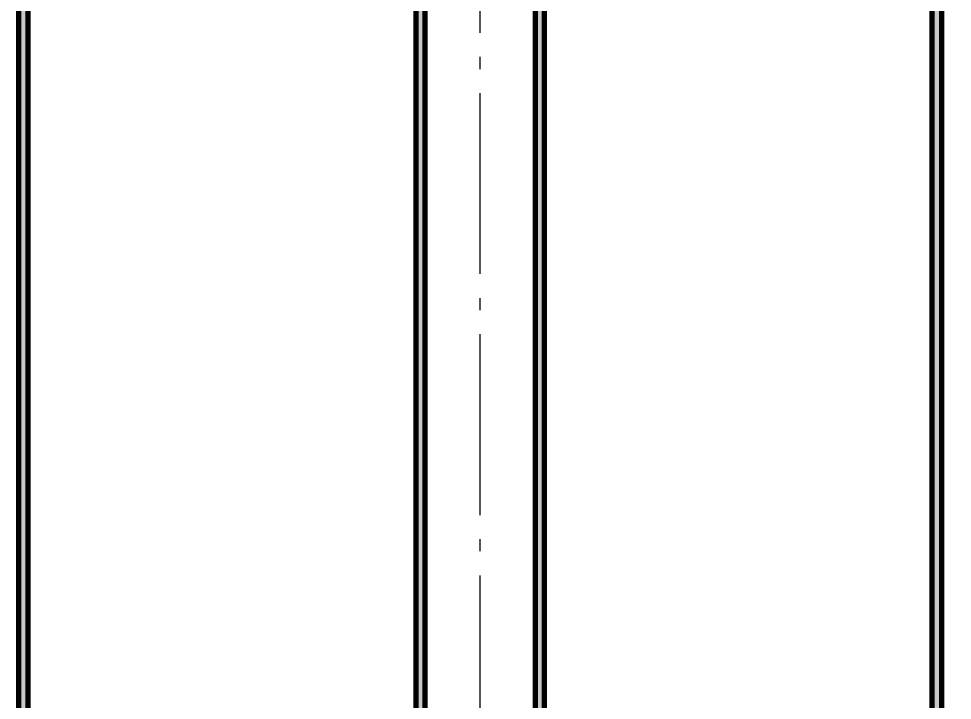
# Model space of a CAD drawing. Header units: millimetres. Extents: x 0 to 2382, y 0 to 420.
# Drawn here: x 725.8 to 803.1, y 149.3 to 205.8 of the extents above; entities that cross this region are included whole.
import ezdxf

# ---------------------------------------------------------------- set-up
doc = ezdxf.new("R2010")
doc.units = ezdxf.units.MM
doc.linetypes.add('IRAM-F-TRAZO-PUNTO', pattern=[20, 15, -2, 1, -2])
for name, color, linetype, lineweight in [('01-VISIBLE', 7, 'CONTINUOUS', 70), ('03-EJE', 1, 'IRAM-F-TRAZO-PUNTO', 18), ('04-COTA', 3, 'CONTINUOUS', 18), ('05-RAYADO', 8, 'CONTINUOUS', 18)]:
    doc.layers.add(name, color=color, linetype=linetype, lineweight=lineweight)
doc.styles.add('ISO3098', font='isocpeur.ttf')
doc.dimstyles.new('FLAMA-IRAM', dxfattribs={"dimtxt": 3.5, "dimasz": 3.5, "dimexe": 2, "dimexo": 1.5, "dimgap": 1, "dimtad": 1, "dimdec": 1, "dimtxsty": 'ISO3098', "dimblk": 'IRAM_FLECHA', "dimblk1": 'IRAM_FLECHA', "dimblk2": 'IRAM_FLECHA', "dimcen": 2.5, "dimclrd": 256, "dimclre": 256, "dimclrt": 256, "dimazin": 3, "dimtfac": 1, "dimtmove": 0, "dimatfit": 3, "dimlwd": 18, "dimlwe": 18})

# ---------------------------------------------------------------- blocks, each defined once
blk = doc.blocks.new('IRAM_FLECHA')
blk.add_solid([(0, 0), (-1, 0.125), (-1, -0.125)])

msp = doc.modelspace()

# ---------------------------------------------------------------- hatches: boundary and pattern name
at = {"layer": '05-RAYADO'}
h = msp.add_hatch(color=7, dxfattribs=at)
h.dxf.hatch_style = 1
h.paths.add_polyline_path([(759.425, 122.175), (758.675, 122.175), (758.675, 298.975), (759.425, 298.975)])
h = msp.add_hatch(color=7, dxfattribs=at)
h.dxf.hatch_style = 1
h.paths.add_polyline_path([(768.575, 298.975), (769.325, 298.975), (769.325, 122.175), (768.575, 122.175)])
h = msp.add_hatch(color=7, dxfattribs=at)
h.dxf.hatch_style = 1
h.paths.add_polyline_path([(726.55, 109.625), (725.75, 109.625), (725.75, 267.768), (726.55, 270.268), (726.55, 273.268), (727.35, 273.268), (727.35, 270.268), (726.55, 267.768)])
h = msp.add_hatch(color=7, dxfattribs=at)
h.dxf.hatch_style = 1
h.paths.add_polyline_path([(802.25, 267.768), (802.25, 109.625), (801.45, 109.625), (801.45, 267.768), (800.65, 270.268), (800.65, 273.268), (801.45, 273.268), (801.45, 270.268)])

# ---------------------------------------------------------------- linework, layer by layer
at = {"layer": '01-VISIBLE'}
for p, q in [((758.675, 122.175), (758.675, 298.975)), ((759.425, 122.175), (759.425, 298.975)), ((768.575, 122.175), (768.575, 298.975)), ((769.325, 122.175), (769.325, 298.975)), ((725.75, 109.625), (725.75, 267.768)), ((726.55, 109.625), (726.55, 267.768)), ((801.45, 109.625), (801.45, 267.768)), ((802.25, 109.625), (802.25, 267.768))]:
    msp.add_line(p, q, dxfattribs=at)
at = {"layer": '03-EJE'}
msp.add_line((764, 104.625), (764, 309.375), dxfattribs=at)

# ---------------------------------------------------------------- dimensions: what is measured, and where the dimension line sits
at = {"layer": '04-COTA'}
msp.add_linear_dim(base=(824.25, 109.625), p1=(802.25, 109.625), p2=(773.25, 304.375), angle=90, dimstyle='FLAMA-IRAM', override={"dimlfac": 2}, dxfattribs=at).render()

doc.saveas('drawing.dxf')
